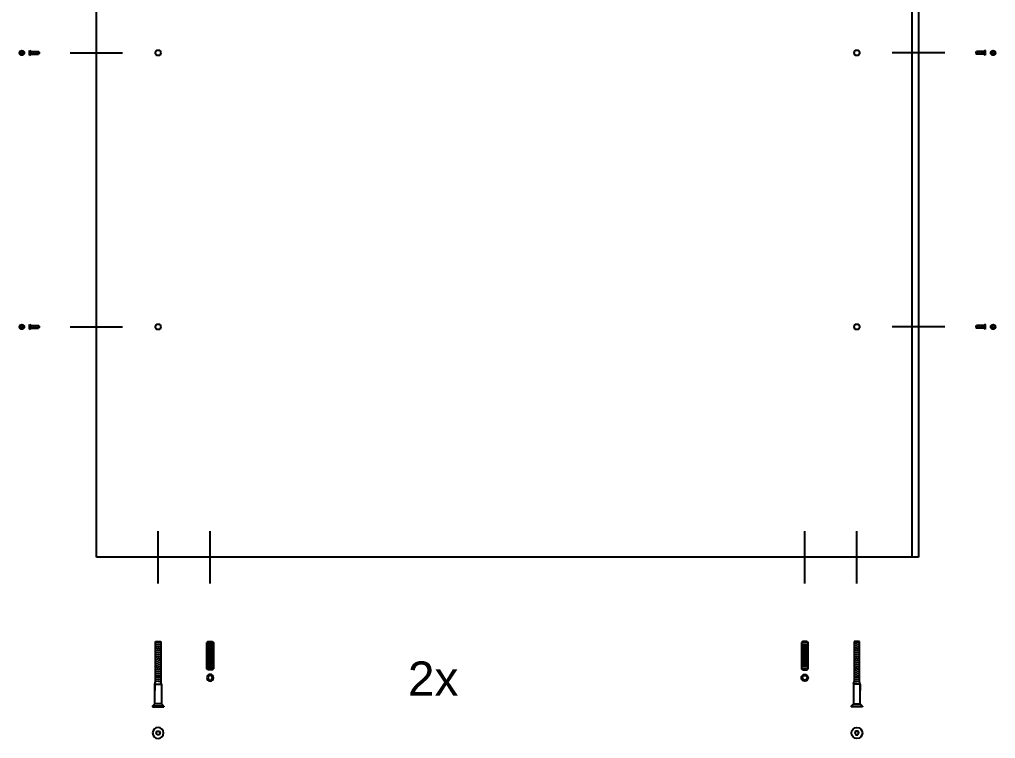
# Model space of a CAD drawing. Header units: centimetres. Extents: x 4 to 257, y 1 to 229.
# Drawn here: x 182.3 to 253.6, y 63.1 to 115.6 of the extents above; entities that cross this region are included whole.
import ezdxf

# ---------------------------------------------------------------- set-up
doc = ezdxf.new("R2010")
doc.units = ezdxf.units.CM
doc.linetypes.add('ACAD_ISO02W100', pattern=[15, 12, -3])
doc.styles.get("Standard").update_dxf_attribs({"font": 'arial.ttf'})

# ---------------------------------------------------------------- blocks, each defined once
blk = doc.blocks.new('drawer rail screw')
for p, q in [((-1.009, 4.766), (-0.192, 4.766)), ((-1.009, 4.733), (-1.009, 4.766)), ((-0.192, 4.733), (-1.009, 4.733)), ((-1.009, 4.733), (-0.85, 4.566)), ((-0.35, 4.566), (-0.85, 4.566)), ((-0.85, 4.566), (-0.85, 3.115)), ((-0.192, 4.733), (-0.35, 4.566)), ((-0.35, 3.115), (-0.35, 4.566)), ((-0.192, 4.733), (-0.192, 4.766)), ((-0.85, 3.115), (-0.85, 3.588)), ((-0.35, 3.115), (-0.35, 3.588)), ((-0.85, 3.115), (-0.8, 2.953)), ((-0.85, 3.115), (-0.35, 3.115)), ((-0.35, 2.953), (-0.85, 2.903)), ((-0.8, 2.953), (-0.8, 0)), ((-0.35, 3.115), (-0.4, 2.953)), ((-0.4, 0), (-0.4, 2.953)), ((-0.35, 2.812), (-0.85, 2.761)), ((-0.35, 2.671), (-0.85, 2.621)), ((-0.35, 2.53), (-0.85, 2.48)), ((-0.35, 2.39), (-0.85, 2.339)), ((-0.35, 2.248), (-0.85, 2.198)), ((-0.35, 2.108), (-0.85, 2.057)), ((-0.35, 2.107), (-0.85, 2.057)), ((-0.35, 1.967), (-0.85, 1.916)), ((-0.35, 1.967), (-0.85, 1.916)), ((-0.35, 1.826), (-0.85, 1.775)), ((-0.35, 1.825), (-0.85, 1.775)), ((-0.35, 1.685), (-0.85, 1.634)), ((-0.35, 1.685), (-0.85, 1.634)), ((-0.35, 1.543), (-0.85, 1.493)), ((-0.35, 1.403), (-0.85, 1.352)), ((-0.35, 1.262), (-0.85, 1.211)), ((-0.35, 1.121), (-0.85, 1.07)), ((-0.35, 0.98), (-0.85, 0.929)), ((-0.35, 0.839), (-0.85, 0.788)), ((-0.35, 0.698), (-0.85, 0.647)), ((-0.35, 0.557), (-0.85, 0.506)), ((-0.35, 0.416), (-0.85, 0.365)), ((-0.35, 0.275), (-0.85, 0.224)), ((-0.35, 0.134), (-0.85, 0.083)), ((-0.8, 0), (-0.4, 0))]:
    blk.add_line(p, q)
blk.add_lwpolyline([(-0.677, 6.82), (-0.754, 6.686), (-0.677, 6.553), (-0.523, 6.553), (-0.446, 6.686), (-0.523, 6.82)], close=True)
blk.add_circle((-0.6, 6.686), 0.4)
blk = doc.blocks.new('wood dowel')
for p, q in [((-0.882, 2.319), (-0.965, 2.236)), ((-0.465, 2.236), (-0.965, 2.236)), ((-0.965, 2.236), (-0.965, 0.319)), ((-0.548, 2.319), (-0.882, 2.319)), ((-0.882, 2.153), (-0.882, 0.403)), ((-0.798, 2.153), (-0.798, 0.403)), ((-0.715, 2.153), (-0.715, 0.403)), ((-0.632, 2.153), (-0.632, 0.403)), ((-0.548, 2.319), (-0.465, 2.236)), ((-0.548, 2.153), (-0.548, 0.403)), ((-0.465, 0.319), (-0.465, 2.236)), ((-0.965, 0.319), (-0.465, 0.319)), ((-0.882, 0.236), (-0.965, 0.319)), ((-0.882, 0.236), (-0.548, 0.236)), ((-0.548, 0.236), (-0.465, 0.319))]:
    blk.add_line(p, q)
for radius in [0.25, 0.167]:
    blk.add_circle((-0.715, 2.891), radius)

msp = doc.modelspace()

# ---------------------------------------------------------------- linework, layer by layer
for p, q in [((187.951, 76.35), (187.951, 158.35)), ((247.451, 158.35), (247.451, 76.35)), ((247.951, 158.35), (247.951, 76.35)), ((182.492, 113.279), (182.531, 113.279)), ((182.492, 113.279), (182.492, 113.182)), ((182.531, 113.279), (182.531, 113.182)), ((183.075, 112.987), (183.075, 113.337)), ((183.075, 113.337), (183.175, 113.262)), ((183.175, 113.062), (183.175, 113.262)), ((183.175, 113.262), (183.725, 113.262)), ((183.192, 113.312), (183.222, 113.012)), ((183.333, 113.312), (183.363, 113.012)), ((183.473, 113.312), (183.504, 113.012)), ((183.615, 113.312), (183.645, 113.012)), ((183.725, 113.262), (183.725, 113.062)), ((183.775, 113.212), (183.725, 113.262)), ((252.127, 113.212), (252.177, 113.262)), ((252.177, 113.262), (252.177, 113.062)), ((252.727, 113.262), (252.177, 113.262)), ((252.288, 113.312), (252.257, 113.012)), ((252.429, 113.312), (252.399, 113.012)), ((252.57, 113.312), (252.539, 113.012)), ((252.711, 113.312), (252.68, 113.012)), ((252.827, 113.337), (252.727, 113.262)), ((252.727, 113.062), (252.727, 113.262)), ((252.827, 112.987), (252.827, 113.337)), ((253.411, 113.279), (253.372, 113.279)), ((253.372, 113.279), (253.372, 113.182)), ((253.411, 113.279), (253.411, 113.182)), ((182.395, 113.182), (182.492, 113.182)), ((182.395, 113.182), (182.395, 113.143)), ((182.395, 113.143), (182.492, 113.143)), ((182.492, 113.143), (182.492, 113.046)), ((182.492, 113.046), (182.531, 113.046)), ((182.531, 113.182), (182.628, 113.182)), ((182.531, 113.143), (182.628, 113.143)), ((182.531, 113.143), (182.531, 113.046)), ((182.628, 113.182), (182.628, 113.143)), ((183.075, 112.987), (183.175, 113.062)), ((183.175, 113.062), (183.725, 113.062)), ((183.775, 113.112), (183.725, 113.062)), ((183.775, 113.212), (183.775, 113.112)), ((252.127, 113.212), (252.127, 113.112)), ((252.127, 113.112), (252.177, 113.062)), ((252.727, 113.062), (252.177, 113.062)), ((252.827, 112.987), (252.727, 113.062)), ((253.372, 113.182), (253.274, 113.182)), ((253.275, 113.182), (253.275, 113.143)), ((253.372, 113.143), (253.275, 113.143)), ((253.372, 113.143), (253.372, 113.046)), ((253.411, 113.046), (253.372, 113.046)), ((253.507, 113.182), (253.411, 113.182)), ((253.508, 113.143), (253.411, 113.143)), ((253.411, 113.143), (253.411, 113.046)), ((253.508, 113.182), (253.508, 113.143)), ((183.075, 92.987), (183.075, 93.337)), ((183.075, 93.337), (183.175, 93.262)), ((183.192, 93.312), (183.222, 93.012)), ((183.333, 93.312), (183.363, 93.012)), ((183.473, 93.312), (183.504, 93.012)), ((183.615, 93.312), (183.645, 93.012)), ((252.288, 93.312), (252.257, 93.012)), ((252.429, 93.312), (252.399, 93.012)), ((252.57, 93.312), (252.539, 93.012)), ((252.711, 93.312), (252.68, 93.012)), ((252.827, 93.337), (252.727, 93.262)), ((252.827, 92.987), (252.827, 93.337)), ((182.395, 93.182), (182.492, 93.182)), ((182.395, 93.182), (182.395, 93.143)), ((182.395, 93.143), (182.492, 93.143)), ((182.492, 93.279), (182.531, 93.279)), ((182.492, 93.279), (182.492, 93.182)), ((182.492, 93.143), (182.492, 93.046)), ((182.492, 93.046), (182.531, 93.046)), ((182.531, 93.279), (182.531, 93.182)), ((182.531, 93.182), (182.628, 93.182)), ((182.531, 93.143), (182.628, 93.143)), ((182.531, 93.143), (182.531, 93.046)), ((182.628, 93.182), (182.628, 93.143)), ((183.075, 92.987), (183.175, 93.062)), ((183.175, 93.062), (183.175, 93.262)), ((183.175, 93.262), (183.725, 93.262)), ((183.175, 93.062), (183.725, 93.062)), ((183.725, 93.262), (183.725, 93.062)), ((183.775, 93.212), (183.725, 93.262)), ((183.775, 93.112), (183.725, 93.062)), ((183.775, 93.212), (183.775, 93.112)), ((252.127, 93.212), (252.177, 93.262)), ((252.127, 93.212), (252.127, 93.112)), ((252.127, 93.112), (252.177, 93.062)), ((252.177, 93.262), (252.177, 93.062)), ((252.727, 93.262), (252.177, 93.262)), ((252.727, 93.062), (252.177, 93.062)), ((252.727, 93.062), (252.727, 93.262)), ((252.827, 92.987), (252.727, 93.062)), ((253.372, 93.182), (253.274, 93.182)), ((253.275, 93.182), (253.275, 93.143)), ((253.372, 93.143), (253.275, 93.143)), ((253.411, 93.279), (253.372, 93.279)), ((253.372, 93.279), (253.372, 93.182)), ((253.372, 93.143), (253.372, 93.046)), ((253.411, 93.046), (253.372, 93.046)), ((253.411, 93.279), (253.411, 93.182)), ((253.507, 93.182), (253.411, 93.182)), ((253.508, 93.143), (253.411, 93.143)), ((253.411, 93.143), (253.411, 93.046)), ((253.508, 93.182), (253.508, 93.143)), ((247.951, 76.35), (187.951, 76.35))]:
    msp.add_line(p, q)
at = {"color": 3}
for p, q in [((186.038, 113.162), (189.864, 113.162)), ((249.864, 113.162), (246.038, 113.162)), ((186.038, 93.162), (189.864, 93.162)), ((249.864, 93.162), (246.038, 93.162)), ((192.451, 74.437), (192.451, 78.263)), ((196.251, 74.437), (196.251, 78.263)), ((239.651, 74.437), (239.651, 78.263)), ((243.451, 74.437), (243.451, 78.263))]:
    msp.add_line(p, q, dxfattribs=at)
for centre, radius in [((182.511, 113.162), 0.175), ((192.451, 113.166), 0.2), ((243.451, 113.166), 0.2), ((253.391, 113.162), 0.175), ((182.511, 93.162), 0.175), ((192.451, 93.166), 0.2), ((243.451, 93.166), 0.2), ((253.391, 93.162), 0.175)]:
    msp.add_circle(centre, radius)
at = {"linetype": 'ACAD_ISO02W100', "ltscale": 0.01}
for centre in [(182.511, 113.162), (253.391, 113.162), (182.511, 93.162), (253.391, 93.162)]:
    msp.add_circle(centre, 0.117, dxfattribs=at)

# ---------------------------------------------------------------- block references
at = {"xscale": -1, "rotation": 180}
for name, p in [('drawer rail screw', (193.052, 70.21)), ('wood dowel', (196.966, 70.446))]:
    msp.add_blockref(name, p, dxfattribs=at)
at = {"rotation": 180}
for name, p in [('wood dowel', (238.936, 70.446)), ('drawer rail screw', (242.851, 70.21))]:
    msp.add_blockref(name, p, dxfattribs=at)

# ---------------------------------------------------------------- texts
at = {"insert": (210.683, 68.744), "char_height": 2.5, "attachment_point": 1}
msp.add_mtext_dynamic_manual_height_columns('2x', width=22.2456, gutter_width=12.5, heights=[0], dxfattribs=at)

doc.saveas('drawing.dxf')
